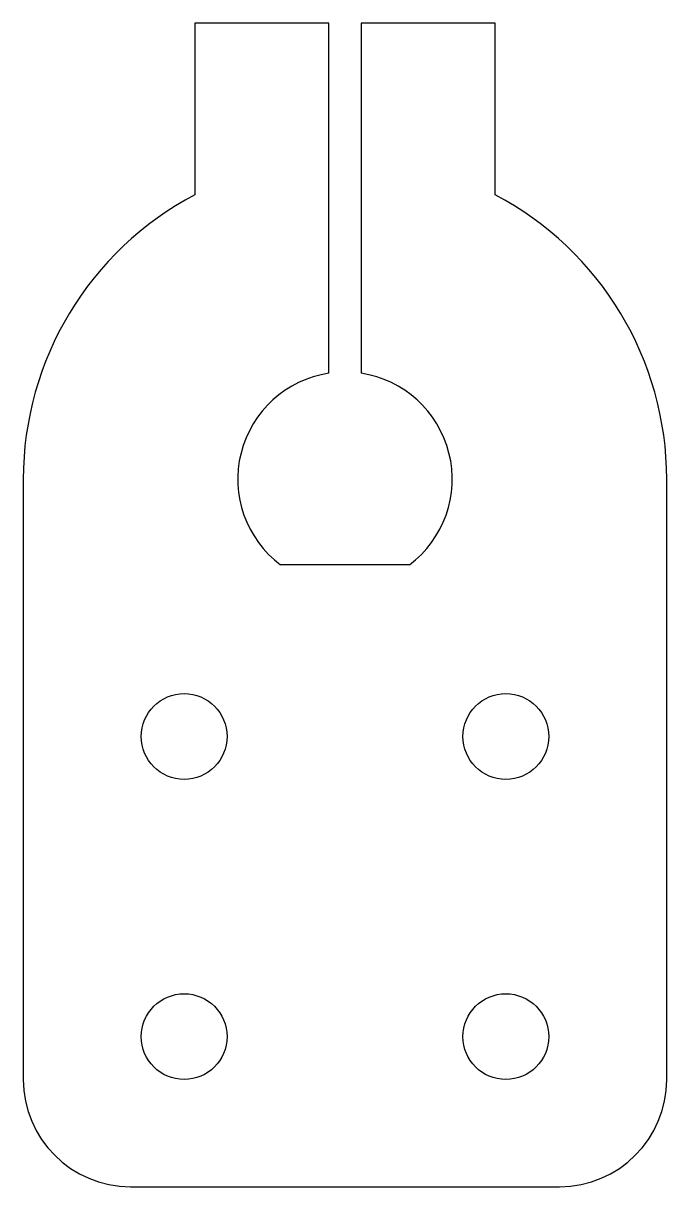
# Model space of a CAD drawing. Header units: millimetres. Extents: x -15 to 15, y -33 to 21.3.
import ezdxf

# ---------------------------------------------------------------- set-up
doc = ezdxf.new("R2010")
doc.units = ezdxf.units.MM

msp = doc.modelspace()

# ---------------------------------------------------------------- linework, layer by layer
at = {"color": 7, "linetype": 'Continuous', "lineweight": 25}
for p, q in [((-7, 21.266), (-7, 13.266)), ((-0.75, 21.266), (-7, 21.266)), ((-0.75, 4.943), (-0.75, 21.266)), ((0.75, 21.266), (0.75, 4.943)), ((7, 21.266), (0.75, 21.266)), ((7, 13.266), (7, 21.266)), ((-15, 0), (-15, -28)), ((15, -28), (15, 0)), ((3, -4), (-3, -4)), ((-10, -33), (10, -33))]:
    msp.add_line(p, q, dxfattribs=at)
for centre in [(-7.5, -12), (7.5, -12), (-7.5, -26), (7.5, -26)]:
    msp.add_circle(centre, 2, dxfattribs=at)
for centre, radius, start, end in [((0, 0), 15, 117.8181, 180), ((0, 0), 15, 0, 62.1819), ((0, 0), 5, 98.6269, 233.1301), ((0, 0), 5, 306.8699, 81.3731), ((-10, -28), 5, 180, 270), ((10, -28), 5, 270, 0)]:
    msp.add_arc(centre, radius, start, end, dxfattribs=at)

doc.saveas('drawing.dxf')
